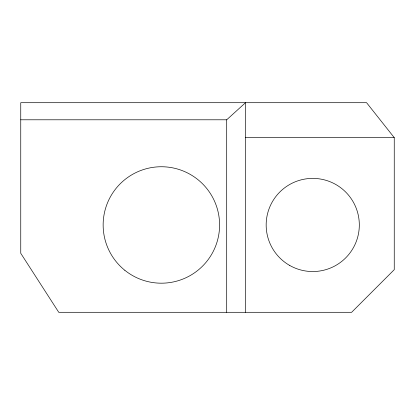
<?xml version="1.0" encoding="UTF-8"?>
<svg xmlns="http://www.w3.org/2000/svg" width="415" height="415" viewBox="0 0 415 415"><rect width="100%" height="100%" fill="white"/><g stroke="black" fill="none" stroke-linecap="round" stroke-linejoin="round"><path stroke-width="0.62" d="M20.75 119.79L226.699 119.79L245.519 102.702L245.519 312.298M245.519 137.635L394.25 137.635L394.25 269.667L351.619 312.298L58.754 312.298L20.75 253.285L20.75 102.702L366.58 102.702L394.25 137.635M226.699 119.79L226.699 312.298M124.842 270.305A58.219 58.219 0 0 0 218.897 233.93A58.219 58.219 0 0 0 140.369 170.664A58.219 58.219 0 0 0 124.842 270.305M289.452 265.304A46.579 46.579 0 0 0 359.317 224.966A46.579 46.579 0 0 0 289.452 184.628A46.579 46.579 0 0 0 289.452 265.304"/></g></svg>
